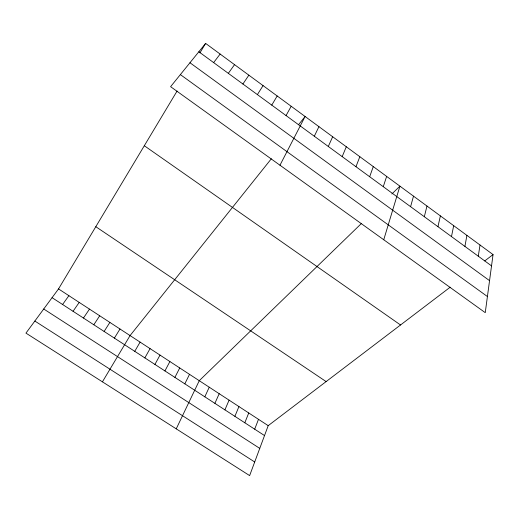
<?xml version="1.0" encoding="UTF-8"?>
<svg xmlns="http://www.w3.org/2000/svg" width="519" height="519" viewBox="0 0 519 519"><rect width="100%" height="100%" fill="white"/><g stroke="black" fill="none" stroke-linecap="round" stroke-linejoin="round"><path stroke-width="0.78" d="M493.05 254.589L485.252 312.659L170.602 86.673L205.615 43.395L493.05 254.589L484.727 260.927M478.278 256.191L480.017 245.013M464.927 246.421L466.892 235.373M451.485 236.593L453.684 225.668M437.952 226.693L440.378 215.891M424.321 216.721L426.981 206.049M410.6 206.679L413.5 196.143M383.742 239.752L399.915 186.165L391.864 193.97M383.269 186.684L386.649 176.415M369.664 176.739L373.284 166.593M450.187 287.202L268.206 425.658L249.639 475.605L25.95 333.12L58.524 288.921L177.083 91.033M355.969 166.716L359.836 156.712M254.693 429.187L258.494 419.326M244.812 422.777L248.744 412.968M342.183 156.634L346.296 146.76M234.886 416.335L238.941 406.572M224.909 409.861L229.093 400.149M214.885 403.354L219.193 393.7M328.293 146.475L332.66 136.744M204.817 396.814L209.248 387.213M176.233 428.85L199.257 380.699L361.445 223.462M314.313 136.244L318.932 126.655M184.822 383.839L189.513 374.342M174.903 377.397L179.723 367.958M279.968 165.217L305.107 116.496L298.535 124.722M164.938 370.929L169.888 361.542M154.922 364.429L160.001 355.1M286.053 115.568L291.191 106.272M144.859 357.896L150.069 348.619M134.752 351.337L140.091 342.112M271.774 105.123L277.172 95.976M102.425 381.835L130.068 335.579L271.353 158.749M199.945 52.867L205.615 43.395M114.381 338.116L119.993 329.007M257.392 94.607L263.062 85.603M104.124 331.459L109.872 322.403M93.816 324.764L99.7 315.773M242.911 84.013L248.854 75.164M83.455 318.043L89.482 309.11M73.049 311.283L79.212 302.408M62.585 304.497L68.891 295.681M228.328 73.341L234.543 64.648M213.633 62.598L220.127 54.06M34.851 321.047L254.699 461.988M43.726 309L259.76 448.384M52.075 297.672L264.521 435.571M58.524 288.921L268.206 425.658M95.801 226.699L326.12 381.595M144.308 145.729L400.532 324.985M180.365 74.6L487.419 296.537M189.96 62.747L489.553 280.649M198.842 51.77L491.532 265.884"/></g></svg>
